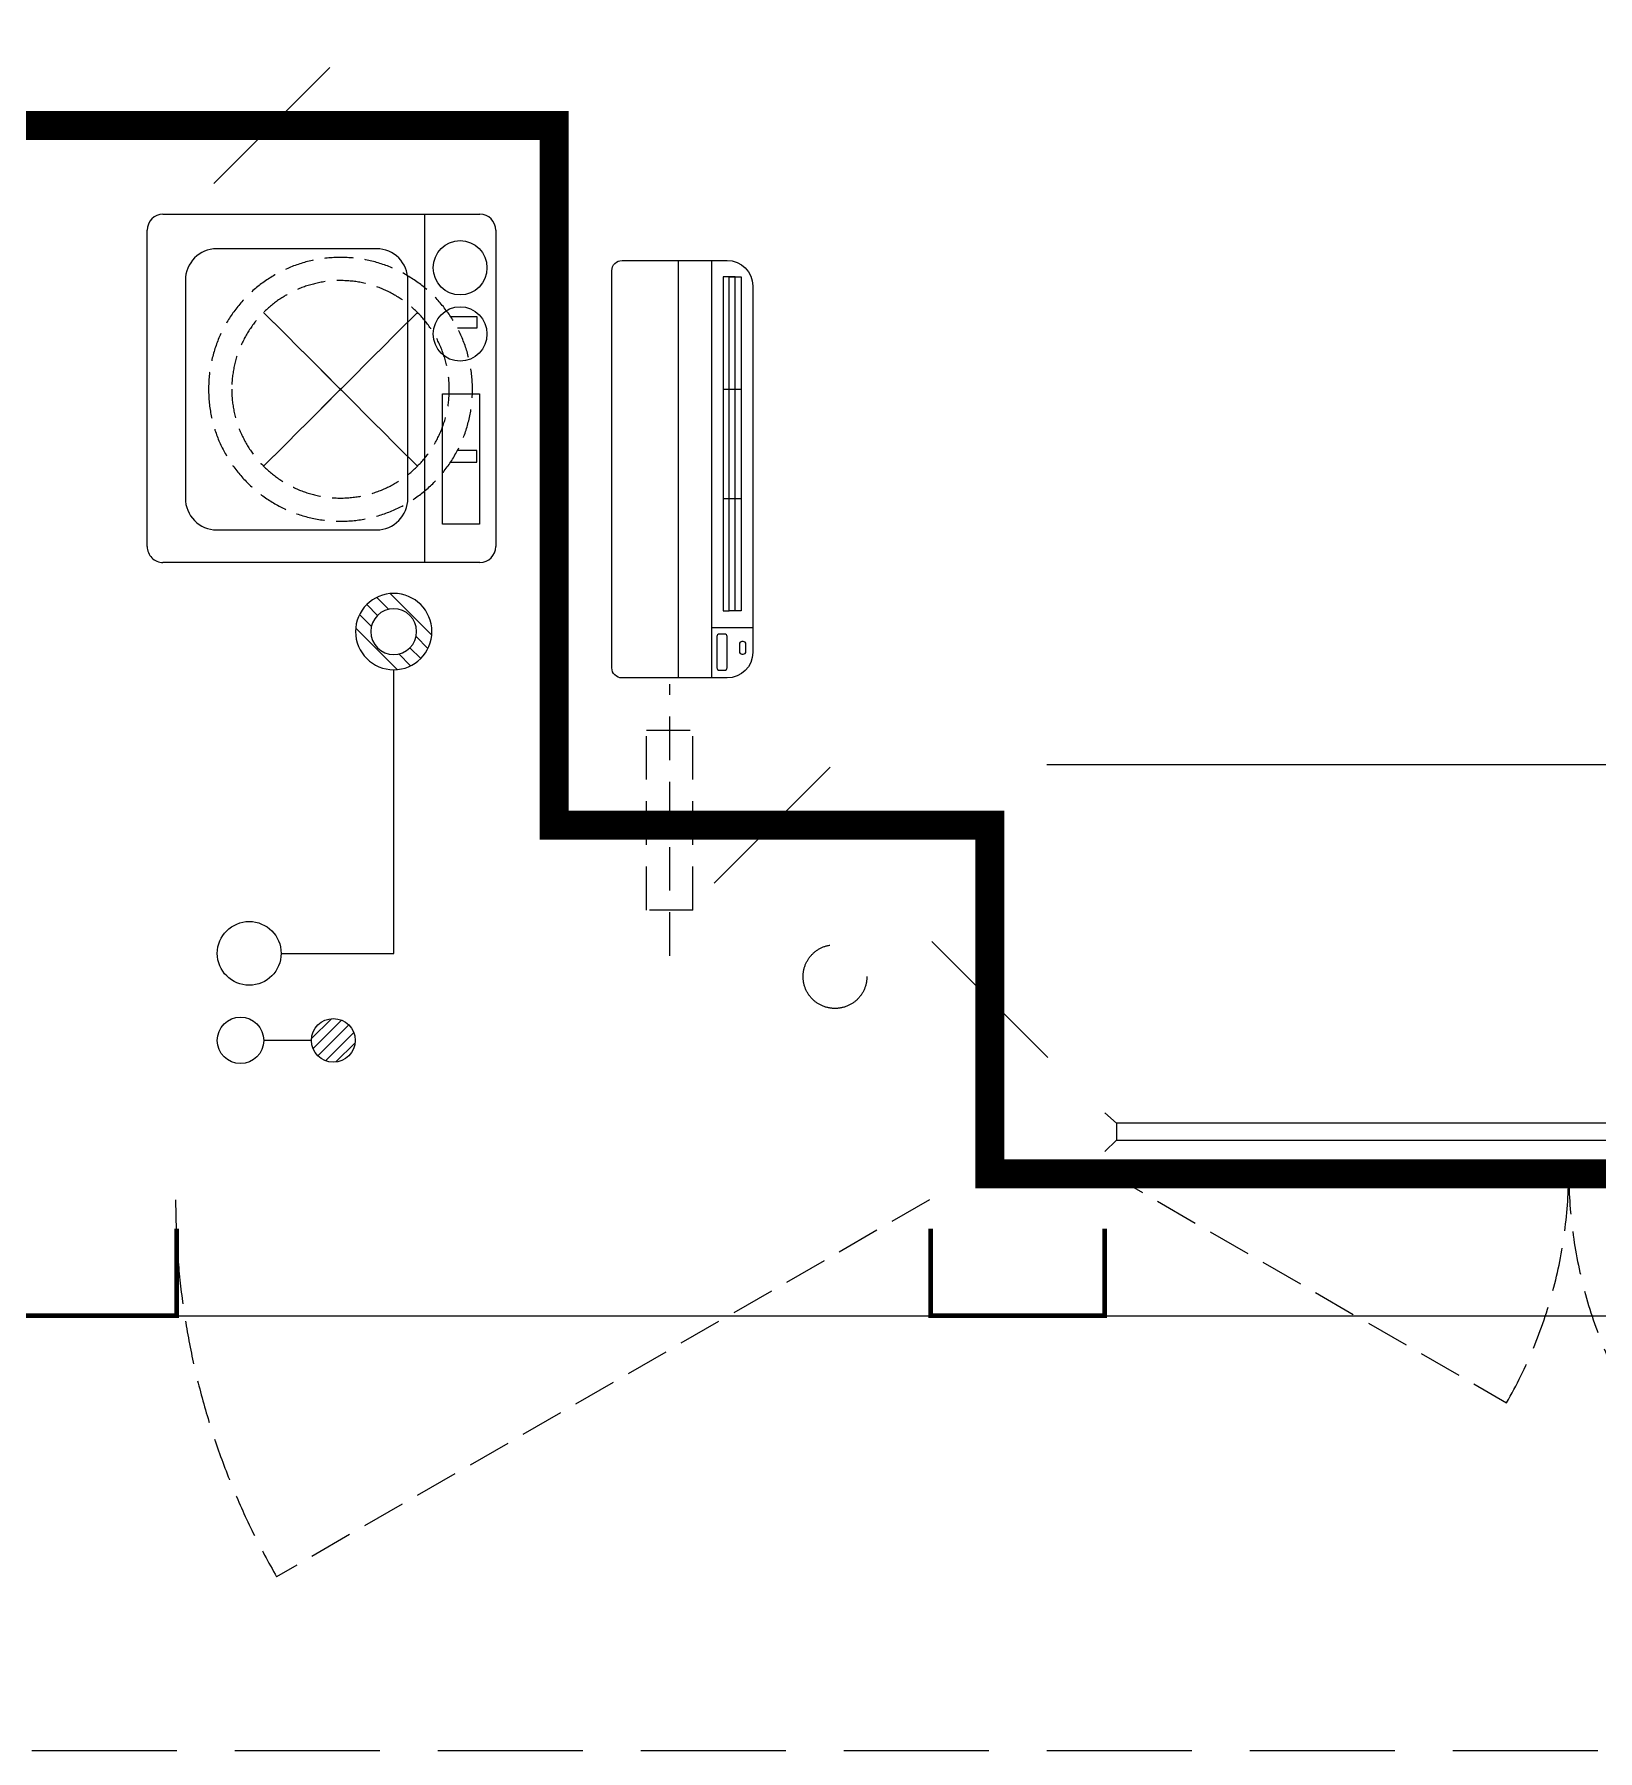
# Model space of a CAD drawing. Extents: x 2803505 to 5851001, y -1372902 to 24339.
# Drawn here: x 3762218 to 3764914, y -776762 to -773802 of the extents above; entities that cross this region are included whole.
import ezdxf

# ---------------------------------------------------------------- set-up
doc = ezdxf.new("R2010")
doc.units = 0
doc.header["$LTSCALE"] = 1000
doc.header["$MEASUREMENT"] = 0
for name, pattern in [('$1$DASH', [0.35, 0.25, -0.1]), ('CENTER2', [1.125, 0.75, -0.125, 0.125, -0.125]), ('DASH', [0.35, 0.25, -0.1]), ('HIDDEN', [0.375, 0.25, -0.125])]:
    doc.linetypes.add(name, pattern=pattern)
doc.layers.get('0').update_dxf_attribs({"linetype": 'CONTINUOUS'})
for name, color, linetype in [('!!电气', 1, 'CONTINUOUS'), ('3-栏杆1', 252, 'CONTINUOUS'), ('3.5方案汇报，与郭总、侯月琴确定户型_t8$0$2020.03.04 -1安徽标准化洋房户型(UA）_t8_t8$0$看线', 154, 'CONTINUOUS'), ('LVTRY', 252, 'CONTINUOUS'), ('SHTLN', 4, 'CONTINUOUS'), ('VPIPE-凝结', 150, 'CONTINUOUS'), ('VPIPE-雨水', 4, 'DASH'), ('WIRE-接地', 2, 'CONTINUOUS'), ('卫生间', 6, 'CONTINUOUS'), ('看线', 185, 'CONTINUOUS')]:
    doc.layers.add(name, color=color, linetype=linetype)
for name, color, linetype, lineweight in [('EQUIP_地漏', 7, 'CONTINUOUS', 18), ('VPIPE-废水', 31, 'TG_F', 18), ('WINDOW', 146, 'CONTINUOUS', 20), ('平面-空调室内机', 176, 'CONTINUOUS', 9), ('平面-空调预留孔', 252, 'CONTINUOUS', 15), ('粉刷', 251, 'CONTINUOUS', 9)]:
    doc.layers.add(name, color=color, linetype=linetype, lineweight=lineweight)
doc.styles.add('TG_LINETYPE', font='SIMPLEX', dxfattribs={"width": 0.8, "height": 3, "bigfont": 'HZTXT'})
doc.linetypes.add('TG_F', pattern='A,2,-0.3,["F",TG_LINETYPE,S=0.1,R=0,X=-0.23,Y=-0.15],0', length=2.3)

# ---------------------------------------------------------------- blocks, each defined once
blk = doc.blocks.new('dongkong')
at = {"layer": '平面-空调预留孔', "color": 8, "linetype": 'HIDDEN', "ltscale": 0.3}
for p, q in [((-603796, 210899.9), (-603796, 210431.5)), ((-603836, 210821), (-603836, 210510.8)), ((-603836, 210821), (-603756, 210821)), ((-603756, 210821), (-603756, 210510.8))]:
    blk.add_line(p, q, dxfattribs=at)
blk.add_lwpolyline([(-603756, 210510.8), (-603836, 210510.8)], dxfattribs=at)
blk = doc.blocks.new('A$C001338C2')
at = {"color": 8}
for p, q in [((845, 303.6), (55, 303.6)), ((109.1, 214.8), (109.1, 303.6)), ((0, 248.6), (0, 22)), ((900, 22), (900, 248.6)), ((22, 0), (878, 0))]:
    blk.add_line(p, q, dxfattribs=at)
at = {"color": 8, "lineweight": 5}
for p, q in [((864.6, 278.7), (144.5, 278.7)), ((144.5, 278.7), (144.5, 265.8)), ((387, 278.7), (144.5, 278.7)), ((144.5, 278.7), (144.5, 252.9)), ((144.5, 265.8), (864.6, 265.8)), ((387, 239.9), (387, 278.7)), ((864.6, 278.7), (622, 278.7)), ((622, 278.7), (622, 239.9)), ((864.6, 252.9), (864.6, 278.7)), ((864.6, 265.8), (864.6, 239.9)), ((144.5, 239.9), (144.5, 252.9)), ((144.5, 252.9), (864.6, 252.9)), ((864.6, 239.9), (144.5, 239.9)), ((622, 239.9), (387, 239.9)), ((900, 214.8), (0, 214.8)), ((900, 143.2), (0, 143.2))]:
    blk.add_line(p, q, dxfattribs=at)
at = {"color": 8}
for points in [[(73.1, 275), (56.8, 275, -0.414214), (51.3, 280.5), (51.3, 283.4, -0.414214), (56.8, 288.9), (73.1, 288.9, -0.414214), (78.6, 283.4), (78.6, 280.5, -0.414214)], [(89.2, 226.4), (22.2, 226.4, -0.414214), (16.7, 231.9), (16.7, 243.1, -0.414214), (22.2, 248.6), (89.2, 248.6, -0.414214), (94.7, 243.1), (94.7, 231.9, -0.414214)]]:
    blk.add_lwpolyline(points, format="xyb", close=True, dxfattribs=at)
for centre, radius, start, end in [((55, 248.6), 55, 90, 180), ((845, 248.6), 55, 360, 90), ((22, 22), 22, 180, 270), ((878, 22), 22, 270, 360)]:
    blk.add_arc(centre, radius, start, end, dxfattribs=at)
blk = doc.blocks.new('ASDFSD')
at = {"layer": '3-栏杆1', "color": 5}
for p, q in [((681762.6, 334937.5), (681742.3, 334955.3)), ((681742.3, 334955.3), (681762.6, 334937.5)), ((683322.1, 334937.5), (681762.6, 334937.5)), ((681762.6, 334937.5), (681762.6, 334908.3)), ((683322.1, 334937.5), (683342.3, 334955.3)), ((683342.3, 334955.3), (683322.1, 334937.5)), ((683322.1, 334937.5), (683322.1, 334908.3)), ((681742.3, 334888.4), (681762.6, 334908.3)), ((681762.6, 334908.2), (683322.1, 334908.2)), ((683322.1, 334908.3), (683342.3, 334888.4)), ((683342.3, 334888.4), (683322.1, 334908.3))]:
    blk.add_line(p, q, dxfattribs=at)
blk = doc.blocks.new('$TwtSys$00000141')
at = {"color": 252}
for p, q in [((-47.1, 3.8), (-5, 45.9)), ((-47.1, 3.8), (-5, 45.9)), ((-43.6, -17.5), (17.5, 43.6)), ((-43.6, -17.5), (17.5, 43.6)), ((-33.2, -33.2), (33.2, 33.2)), ((-33.2, -33.2), (33.2, 33.2)), ((-16.2, -43.5), (43.8, 16.4)), ((-16.2, -43.5), (43.8, 16.4)), ((5.7, -46.1), (46.1, -5.7)), ((5.7, -46.1), (46.1, -5.7))]:
    blk.add_line(p, q, dxfattribs=at)
blk.add_circle((0, 0), 47, dxfattribs=at)
blk.add_circle((0, 0), 47, dxfattribs=at)
blk = doc.blocks.new('RECTANG')
for p, q in [((1, 1), (0, 1)), ((0, 1), (0, 0)), ((1, 0), (1, 1)), ((0, 0), (1, 0))]:
    blk.add_line(p, q)
blk = doc.blocks.new('洗衣机')
at = {"layer": 'LVTRY'}
for p, q in [((3791567.4, 243472.1), (3791021, 243472.1)), ((3791116.5, 243472.1), (3791116.5, 242871.5)), ((3790993.7, 243444.5), (3790993.7, 242899.1)), ((3791594.6, 242899.1), (3791594.6, 243444.5)), ((3791199, 243412.7), (3791474.9, 243412.7)), ((3791145.1, 242982.5), (3791145.1, 243358)), ((3791528.8, 243358), (3791528.8, 242982.5)), ((3791474.9, 242927.8), (3791199, 242927.8)), ((3791021, 242871.5), (3791567.4, 242871.5))]:
    blk.add_line(p, q, dxfattribs=at)
at = {"layer": 'LVTRY', "extrusion": (0, 0, -1)}
for centre, major_axis, start_param, end_param in [((3791021, 243444.5), (0, 27.6), -1.570796, 0), ((3791567.4, 243444.5), (0, 27.6), 0, 1.570796), ((3791055.1, 243379.8), (0, 46.9), 3.141593, 9.424778), ((3791199, 243358), (0, 54.7), 4.712389, 6.283185), ((3791474.9, 243358), (0, 54.7), 0, 1.570796), ((3791055.1, 243265.7), (0, 46.9), 3.141593, 9.424778), ((3791199, 242982.5), (0, 54.7), 3.141593, 4.712389), ((3791474.9, 242982.5), (0, 54.7), 1.570796, 3.141593), ((3791021, 242899.1), (0, 27.6), 3.141593, 4.712389), ((3791567.4, 242899.1), (0, 27.6), 1.570796, 3.141593)]:
    blk.add_ellipse(centre, major_axis=major_axis, ratio=0.986385, start_param=start_param, end_param=end_param, dxfattribs=at)
at = {"layer": 'LVTRY', "xscale": 63.25620569481588, "yscale": 224.5369532744355, "zscale": 64.12934308941763, "rotation": 180}
blk.add_blockref('RECTANG', (3791085.2, 243162.4), dxfattribs=at)
blk = doc.blocks.new('$TwtSys$00000543')
at = {"color": 252}
for p, q in [((-93.6, -8.5), (8.5, 93.6)), ((12.5, 55), (41.7, 84.2)), ((39.9, 39.9), (66.5, 66.5)), ((-8.5, -93.6), (93.6, 8.5)), ((55, 12.5), (84.2, 41.7)), ((-84.2, -41.7), (-55, -12.5)), ((-66.5, -66.5), (-39.9, -39.9)), ((-41.7, -84.2), (-12.5, -55))]:
    blk.add_line(p, q, dxfattribs=at)
for radius in [94, 56.4]:
    blk.add_circle((0, 0), radius, dxfattribs=at)
blk = doc.blocks.new('dnfhfn')
at = {"color": 252, "linetype": '$1$DASH', "ltscale": 0.2}
for p, q in [((101.9, 462.7, 0), (121.9, 462.7, 0)), ((101.9, 417.2, 0), (101.9, 462.7, 0)), ((121.9, 462.7, 0), (121.9, 429, 0)), ((353.1, 462.7, 0), (333.1, 462.7, 0)), ((333.1, 462.7, 0), (333.1, 429, 0)), ((353.1, 417.2, 0), (353.1, 462.7, 0))]:
    blk.add_line(p, q, dxfattribs=at)
at = {"color": 252, "linetype": '$1$DASH', "ltscale": 0.2, "elevation": 0}
for points in [[(94.9, 360.1), (94.9, 360.1), (360.1, 94.9), (360.1, 94.9)], [(360.1, 360.1), (94.9, 94.9), (94.9, 94.9), (360.1, 360.1)]]:
    blk.add_lwpolyline(points, close=True, dxfattribs=at)
at = {"color": 252, "linetype": '$1$DASH', "ltscale": 0.2}
for radius in [227.5, 187.5]:
    blk.add_circle((227.5, 227.5, 0), radius, dxfattribs=at)
blk = doc.blocks.new('A$C148B7D8E')
at = {"layer": '卫生间', "color": 252, "linetype": 'DASH'}
blk.add_lwpolyline([(16100, 14000), (16100, 15400), (7700, 15400), (7700, 10800), (7300, 10800), (7300, 10000), (900, 10000), (900, 9000), (-900, 9000), (-900, -900), (1750, -900), (1750, -2100), (23450, -2100), (23450, -900), (25100, -900)], dxfattribs=at)
blk = doc.blocks.new('A$C66B635E3')
at = {"color": 252, "const_width": 8}
for points in [[(33350, -100), (33350, -250), (33650, -250), (33650, -100)], [(34950, -100), (34950, -250), (35250, -250), (35250, -100)]]:
    blk.add_lwpolyline(points, dxfattribs=at)
at = {"layer": '3.5方案汇报，与郭总、侯月琴确定户型_t8$0$2020.03.04 -1安徽标准化洋房户型(UA）_t8_t8$0$看线', "color": 252, "ltscale": 10}
blk.add_line((37400, 700), (35150, 700), dxfattribs=at)
at = {"layer": 'VPIPE-凝结', "color": 252, "ltscale": 0.1}
for points in [[(33830, 375), (34024.1, 375), (34024.1, 864.2)], [(33882.4, 225), (33800, 225)]]:
    blk.add_lwpolyline(points, dxfattribs=at)
at = {"layer": 'VPIPE-凝结', "color": 252}
blk.add_circle((33760, 225), 40, dxfattribs=at)
at = {"layer": 'VPIPE-废水', "color": 252}
blk.add_circle((33775, 375), 55, dxfattribs=at)
at = {"layer": 'VPIPE-雨水', "color": 252}
blk.add_circle((34785, 335), 55, dxfattribs=at)
at = {"layer": 'WINDOW', "color": 252, "linetype": 'DASH', "ltscale": 0.3}
for points in [[(35250, 0), (35942.8, -400, 0.131652), (36050, 0)], [(36850, 0), (36157.2, -400, -0.131652), (36050, 0)], [(34948.1, -50), (33822.2, -700, -0.131652), (33648.1, -50)]]:
    blk.add_lwpolyline(points, format="xyb", dxfattribs=at)
at = {"layer": '看线', "color": 252, "ltscale": 0.5}
for points in [[(35250, -100), (35250, -250), (36850, -250), (36850, -100)], [(33650, -250), (34950, -250)]]:
    blk.add_lwpolyline(points, dxfattribs=at)
at = {"color": 252, "xscale": -1}
blk.add_blockref('A$C148B7D8E', (50100, 1100), dxfattribs=at)
at = {"color": 252}
blk.add_blockref('ASDFSD', (-646492.3, -334855.3), dxfattribs=at)
at = {"layer": 'EQUIP_地漏', "color": 252, "xscale": -0.7000000000000001, "yscale": 0.7000000000000001, "zscale": 0.7}
blk.add_blockref('$TwtSys$00000543', (34024.1, 930), dxfattribs=at)
at = {"layer": 'EQUIP_地漏', "color": 252, "xscale": -0.8, "yscale": -0.8, "zscale": 0.8, "rotation": 180}
blk.add_blockref('$TwtSys$00000141', (33920, 225), dxfattribs=at)
at = {"layer": '平面-空调室内机', "color": 252, "ltscale": 0.3, "rotation": 180}
blk.add_blockref('dongkong', (-569295.9, 211270.8), dxfattribs=at)
at = {"layer": '平面-空调预留孔', "color": 252, "xscale": -1, "rotation": 270}
blk.add_blockref('dnfhfn', (33704.9, 1120.3, 0), dxfattribs=at)
at = {"layer": '平面-空调预留孔', "color": 252, "xscale": -0.800000000046565, "yscale": 0.800000000046565, "zscale": 0.800000000046565, "rotation": 269.9999997665698}
blk.add_blockref('A$C001338C2', (34400.2, 850), dxfattribs=at)
at = {"layer": '粉刷', "color": 252, "xscale": -1}
blk.add_blockref('洗衣机', (3825193.7, -241822.4), dxfattribs=at)
blk = doc.blocks.new('$TelecSys$00000008')
blk.add_line((0.4, 0.4), (-0.4, -0.4))

msp = doc.modelspace()

# ---------------------------------------------------------------- linework, layer by layer
at = {"layer": 'WIRE-接地', "color": 2, "linetype": 'CENTER2', "const_width": 50}
msp.add_lwpolyline([(3768770.1, -775767.3), (3763865.8, -775767.3), (3763865.8, -775166.2), (3763114.1, -775166.2), (3763114.1, -773959.4), (3756516.1, -773959.4), (3756516.1, -774566.6), (3751118.3, -774566.6), (3751118.3, -773962.7), (3744516.3, -773962.7), (3744516.3, -775168.2), (3743769.6, -775168.2), (3743769.6, -775763.5), (3738862, -775763.5), (3738862, -775160.6), (3738116, -775160.6), (3738116, -773971.3), (3731519.3, -773971.3), (3731519.3, -774564.2), (3728813.6, -774564.2), (3728813.6, -766667.6)], dxfattribs=at)

# ---------------------------------------------------------------- block references
at = {"layer": '!!电气'}
msp.add_blockref('A$C66B635E3', (3728813.6, -775762.1), dxfattribs=at)
at = {"layer": 'SHTLN', "color": 2, "xscale": 250, "yscale": 250, "zscale": 250}
for p, rotation in [((3762627.6, -773959.4), 180), ((3763490, -775166.2), 180), ((3763865.8, -775466.8), 90)]:
    msp.add_blockref('$TelecSys$00000008', p, dxfattribs=dict(at, rotation=rotation))

doc.saveas('drawing.dxf')
